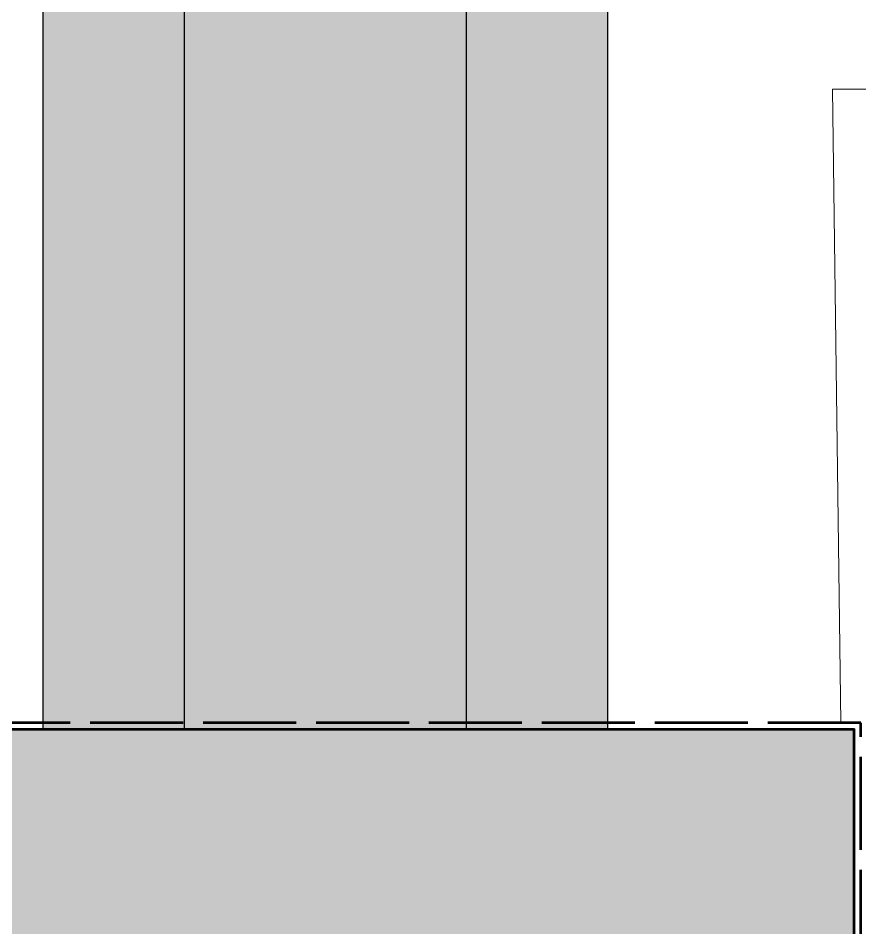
# Model space of a CAD drawing. Header units: millimetres. Extents: x -1751 to 4297, y -1079 to 3281.
# Drawn here: x 2562 to 3462, y 1350 to 2315 of the extents above; entities that cross this region are included whole.
import ezdxf

# ---------------------------------------------------------------- set-up
doc = ezdxf.new("R2010")
doc.units = ezdxf.units.MM
doc.linetypes.add('DASH_99_21', pattern=[119.944444, 98.777778, -21.166667])
for name, color, linetype in [('GEOFAB', 5, 'Continuous'), ('LEADERS', 7, 'Continuous'), ('MANHOLES', 7, 'Continuous'), ('MODULE_ART', 7, 'Continuous'), ('TANK', 7, 'Continuous')]:
    doc.layers.add(name, color=color, linetype=linetype)

# ---------------------------------------------------------------- blocks, each defined once
blk = doc.blocks.new('atlancube_face')
at = {"true_color": 0x000000}
blk.add_solid([(-1.79, -1.79), (1151.79, -1.79), (-1.79, 781.79), (1151.79, 781.79)], dxfattribs=at)

msp = doc.modelspace()

# ---------------------------------------------------------------- linework, layer by layer
at = {"layer": 'GEOFAB', "color": 5, "linetype": 'DASH_99_21', "lineweight": 53}
msp.add_lwpolyline([(-7.06, -7.06), (3457.06, -7.06), (3457.06, 1567.06), (-7.06, 1567.06)], close=True, dxfattribs=at)
at = {"layer": 'LEADERS', "lineweight": 18}
for p, q in [((3462.49, 2240.16), (3427.21, 2240.16)), ((3427.21, 2240.16), (3435.89, 1567.06))]:
    msp.add_line(p, q, dxfattribs=at)
at = {"layer": 'MANHOLES', "lineweight": 30}
for points in [[(2588.33, 1560), (3188.33, 1560), (3188.33, 3000), (2588.33, 3000)], [(2588.33, 1560), (3188.33, 1560), (3188.33, 3000), (2588.33, 3000)], [(2588.33, 1560), (3188.33, 1560), (3188.33, 3000), (2588.33, 3000)], [(2588.33, 1560), (3188.33, 1560), (3188.33, 3000), (2588.33, 3000)], [(2738.33, 1560), (3038.33, 1560), (3038.33, 3000), (2738.33, 3000)], [(2738.33, 1560), (3038.33, 1560), (3038.33, 3000), (2738.33, 3000)]]:
    msp.add_lwpolyline(points, close=True, dxfattribs=at)
at = {"layer": 'MANHOLES', "true_color": 0xb8b8b8}
for points in [[(2588.33, 1560), (3188.33, 1560), (2588.33, 3000), (3188.33, 3000)], [(2588.33, 1560), (3188.33, 1560), (2588.33, 3000), (3188.33, 3000)], [(2588.33, 1560), (3188.33, 1560), (2588.33, 3000), (3188.33, 3000)], [(2588.33, 1560), (3188.33, 1560), (2588.33, 3000), (3188.33, 3000)], [(2738.33, 1560), (3038.33, 1560), (2738.33, 3000), (3038.33, 3000)], [(2738.33, 1560), (3038.33, 1560), (2738.33, 3000), (3038.33, 3000)]]:
    msp.add_solid(points, dxfattribs=at)
at = {"layer": 'TANK', "lineweight": 53}
msp.add_lwpolyline([(0, 0), (3450, 0), (3450, 1560), (0, 1560)], close=True, dxfattribs=at)

# ---------------------------------------------------------------- block references
at = {"layer": 'MODULE_ART'}
msp.add_blockref('atlancube_face', (2300, 780), dxfattribs=at)

doc.saveas('drawing.dxf')
